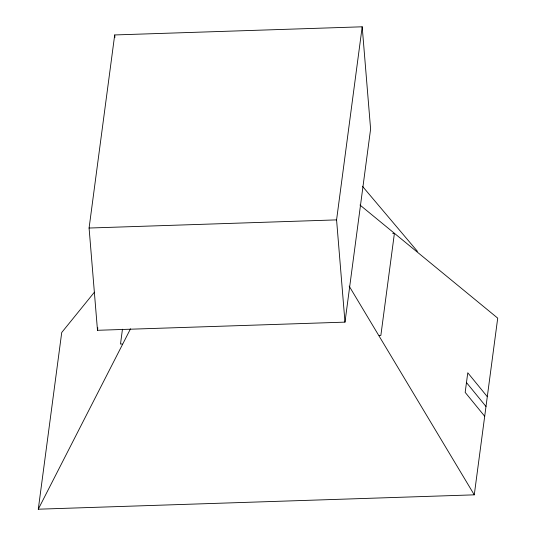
<?xml version="1.0" encoding="UTF-8"?>
<svg xmlns="http://www.w3.org/2000/svg" width="536" height="536" viewBox="0 0 536 536"><rect width="100%" height="100%" fill="white"/><g stroke="black" fill="none" stroke-linecap="round" stroke-linejoin="round"><path stroke-width="0.8" d="M359.984 205.033L497.716 318.143L474.273 494.842L38.284 509.2L61.727 332.501L94.39 292.207M89.083 228.035L114.704 34.947L362.195 26.8L370.604 129.055L344.983 322.136L97.492 330.29L89.083 228.035L336.575 219.887L362.195 26.8M97.492 330.29L97.82 327.804M122.463 329.225L120.499 344.045L122.168 343.991M38.284 509.2L130.516 328.809M392.734 233.395L394.409 233.341L380.855 335.476L379.187 335.529M362.43 186.267L417.437 251.357M487.298 396.68L467.774 372.781L465.174 392.379L484.698 416.284M466.481 382.57L485.998 406.496M349.15 286.097L474.273 494.842M336.575 219.887L344.983 322.136M114.704 34.947L114.912 37.446"/></g></svg>
